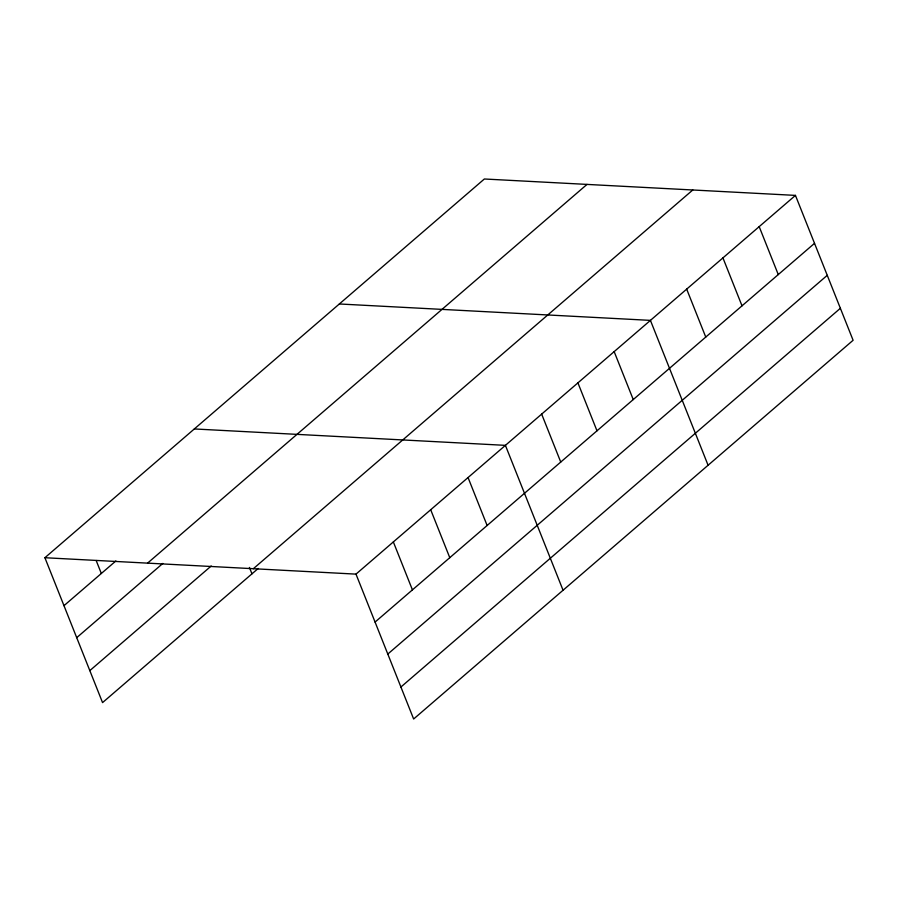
<?xml version="1.0" encoding="UTF-8"?>
<svg xmlns="http://www.w3.org/2000/svg" width="898" height="898" viewBox="0 0 898 898"><rect width="100%" height="100%" fill="white"/><g stroke="black" fill="none" stroke-linecap="round" stroke-linejoin="round"><path stroke-width="1.35" d="M44.9 557.725L484.359 178.994L795.448 195.394L853.1 340.275L413.641 719.006L355.99 574.125L44.9 557.725L102.552 702.606L258.186 568.479M63.983 605.667L115.864 560.958M147.564 563.136L587.011 184.404M76.712 637.659L162.83 563.439M89.822 670.615L211.221 565.987M253.326 568.715L692.785 189.983M355.99 574.125L795.448 195.394M375.072 622.067L814.52 243.336M387.801 654.058L827.249 275.327M400.912 687.015L840.371 308.295M339.332 303.973L650.421 320.373L708.084 465.254M194.316 428.952L505.406 445.352L563.057 590.244M759.192 226.644L778.274 274.586M722.935 257.883L742.017 305.836M686.678 289.134L705.761 337.076M614.165 351.623L633.247 399.565M577.919 382.862L596.99 430.816M541.662 414.113L560.745 462.055M468.049 477.545L487.131 525.498M430.692 509.738L449.775 557.68M393.346 541.932L412.429 589.874M249.419 567.435L251.968 573.833M96.176 560.52L101.328 573.474"/></g></svg>
